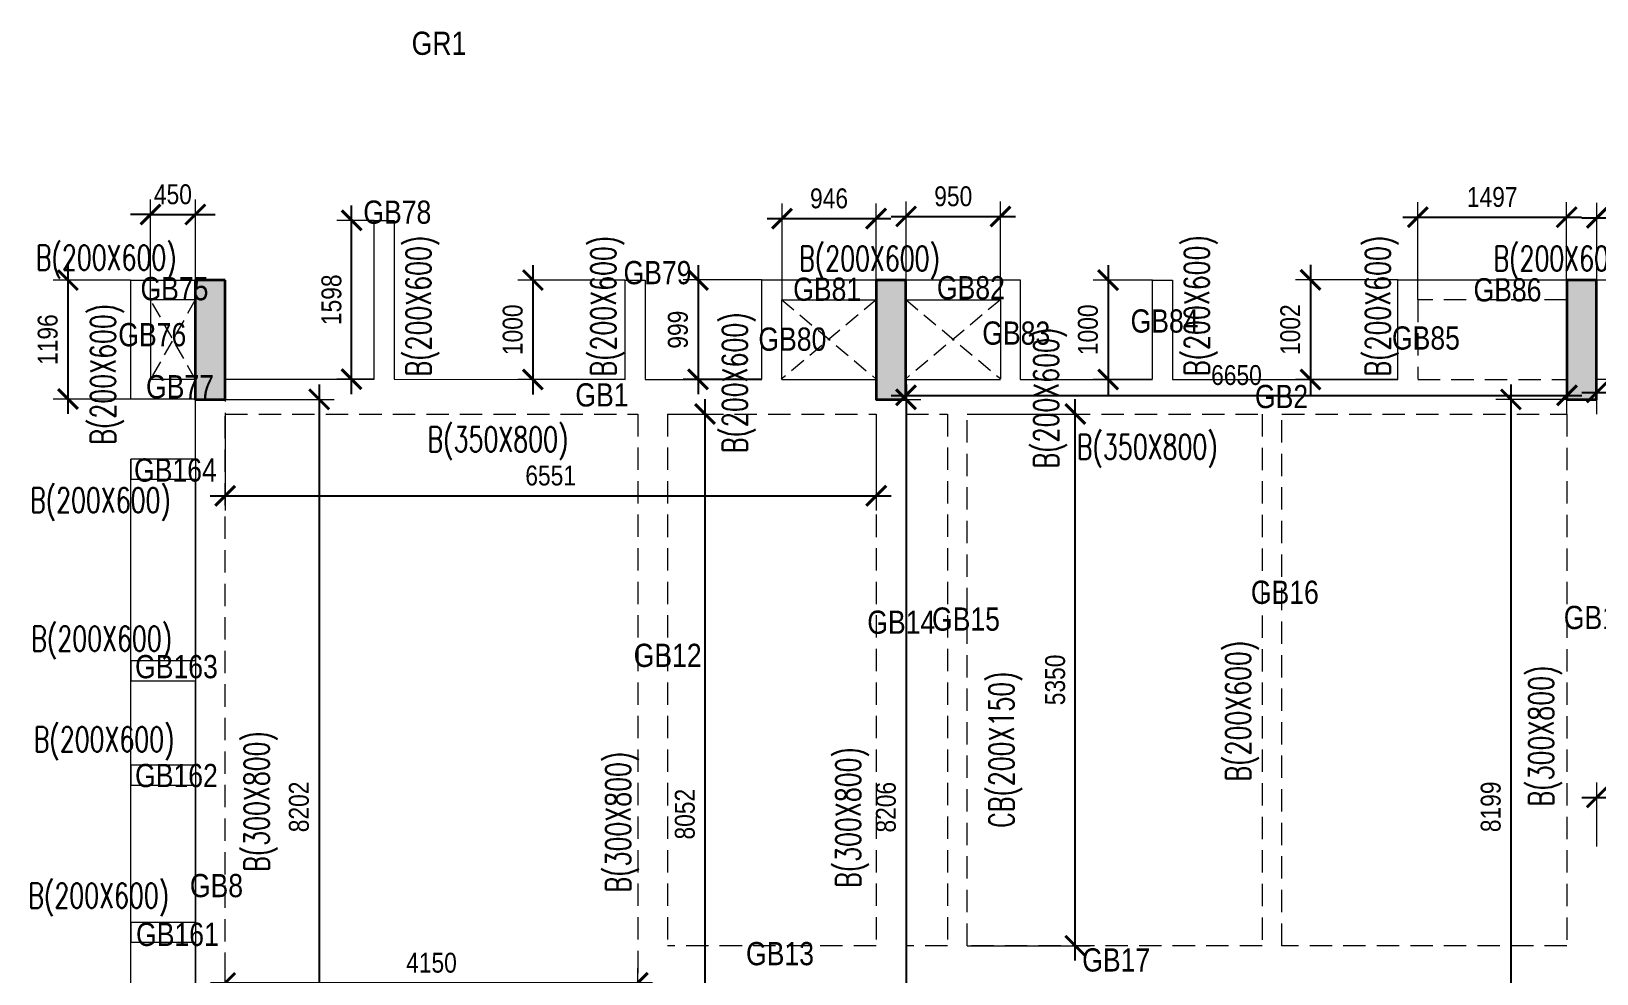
# Model space of a CAD drawing. Header units: millimetres. Extents: x -76 to 54602, y -47 to 25665.
# Drawn here: x 113 to 15864, y 16183 to 25665 of the extents above; entities that cross this region are included whole.
import ezdxf

# ---------------------------------------------------------------- set-up
doc = ezdxf.new("R2010")
doc.units = ezdxf.units.MM
doc.linetypes.add('DASHED', pattern=[0.75, 0.5, -0.25])
doc.linetypes.add('HIDDEN', pattern=[9.525, 6.35, -3.175])
doc.layers.get('Defpoints').update_dxf_attribs({"color": 1})
for name, color, linetype, lineweight in [('S-BEAM-IDEN', 2, 'Continuous', 9), ('S-COL HATCH', 8, 'Continuous', 35), ('S-COLS', 6, 'Continuous', 35), ('S_FRAMES', 4, 'Continuous', 9), ('STR-CUTOUT', 1, 'Continuous', 13)]:
    doc.layers.add(name, color=color, linetype=linetype, lineweight=lineweight)
doc.styles.add('Dim.s & Anno.(Misc.)', font='ARIALN.TTF')
doc.styles.add('ROMANS', font='romans.shx', dxfattribs={"width": 0.75})
doc.dimstyles.new('A-GFC-100', dxfattribs={"dimscale": 100, "dimtxt": 2, "dimasz": 2, "dimexe": 1.5, "dimexo": 0, "dimgap": 1, "dimtad": 1, "dimdec": 0, "dimdsep": 46, "dimtxsty": 'Dim.s & Anno.(Misc.)', "dimblk": 'ARCHTICK', "dimcen": 0, "dimdle": 1.5, "dimclrd": 256, "dimclre": 8, "dimclrt": 6, "dimazin": 2, "dimtfac": 1, "dimtdec": 0, "dimtix": 1, "dimtmove": 2, "dimatfit": 3, "dimfxl": 1, "dimtolj": 1, "dimlwd": -1, "dimlwe": 9, "dimarcsym": 0})

# ---------------------------------------------------------------- blocks, each defined once
blk = doc.blocks.new('A$C16acb9dc')
at = {"layer": 'S-COL HATCH'}
h = blk.add_hatch(color=8, dxfattribs=at)
h.dxf.hatch_style = 1
h.paths.add_polyline_path([(300, 17000), (0, 17000), (0, 15800), (300, 15800)])
h = blk.add_hatch(color=8, dxfattribs=at)
h.dxf.hatch_style = 1
h.paths.add_polyline_path([(7151, 17000), (6851, 17000), (6851, 15800), (7151, 15800)])
h = blk.add_hatch(color=8, dxfattribs=at)
h.dxf.hatch_style = 1
h.paths.add_polyline_path([(14100, 17000), (13800, 17000), (13800, 15800), (14100, 15800)])
at = {"layer": 'S-COLS'}
for points in [[(300, 17000), (0, 17000), (0, 15800), (300, 15800)], [(7151, 17000), (6851, 17000), (6851, 15800), (7151, 15800)], [(14100, 17000), (13800, 17000), (13800, 15800), (14100, 15800)]]:
    blk.add_lwpolyline(points, close=True, dxfattribs=at)
blk = doc.blocks.new('_ArchTick')
at = {"color": 0, "linetype": 'ByBlock', "const_width": 0.15}
blk.add_lwpolyline([(-0.5, -0.5), (0.5, 0.5)], dxfattribs=at)
blk = doc.blocks.new('*D145')
at = {"color": 8, "lineweight": 9, "transparency": 16777216}
for p, q in [((2064, 21814), (2064, 20842)), ((8615, 21814), (8615, 20842))]:
    blk.add_line(p, q, dxfattribs=at)
at = {"transparency": 16777216}
blk.add_line((1914, 20992), (8765, 20992), dxfattribs=at)
at = {"layer": 'Defpoints', "color": 0, "transparency": 16777216}
for p in [(2064, 21814), (8615, 21814), (8615, 20992)]:
    blk.add_point(p, dxfattribs=at)
at = {"transparency": 16777216, "xscale": 200, "yscale": 200, "zscale": 200, "rotation": 180}
blk.add_blockref('_ArchTick', (2064, 20992), dxfattribs=at)
at = {"transparency": 16777216, "xscale": 200, "yscale": 200, "zscale": 200}
blk.add_blockref('_ArchTick', (8615, 20992), dxfattribs=at)
at = {"color": 6, "transparency": 16777216, "insert": (5339, 21194), "char_height": 200, "attachment_point": 5, "style": 'Dim.s & Anno.(Misc.)'}
blk.add_mtext('\\A1;6551', dxfattribs=at)
blk = doc.blocks.new('*D146')
at = {"transparency": 16777216}
blk.add_line((3010, 22112), (3010, 13610), dxfattribs=at)
at = {"color": 8, "lineweight": 9, "transparency": 16777216}
for p, q in [((2063, 21962), (3160, 21962)), ((2062, 13760), (3160, 13760))]:
    blk.add_line(p, q, dxfattribs=at)
at = {"layer": 'Defpoints', "color": 0, "transparency": 16777216}
for p in [(2063, 21962), (2062, 13760), (3010, 13760)]:
    blk.add_point(p, dxfattribs=at)
at = {"transparency": 16777216, "xscale": 200, "yscale": 200, "zscale": 200}
for p, rotation in [((3010, 21962), 90), ((3010, 13760), 270)]:
    blk.add_blockref('_ArchTick', p, dxfattribs=dict(at, rotation=rotation))
at = {"color": 6, "transparency": 16777216, "insert": (2807, 17861), "char_height": 200, "attachment_point": 5, "rotation": 90, "style": 'Dim.s & Anno.(Misc.)'}
blk.add_mtext('\\A1;8202', dxfattribs=at)
blk = doc.blocks.new('*D147')
at = {"color": 8, "lineweight": 9, "transparency": 16777216}
for p, q in [((1313, 22963), (1313, 23972)), ((1764, 22963), (1764, 23972))]:
    blk.add_line(p, q, dxfattribs=at)
at = {"transparency": 16777216}
for p, q in [((1313, 23822), (1113, 23822)), ((1313, 23822), (1764, 23822)), ((1764, 23822), (1964, 23822))]:
    blk.add_line(p, q, dxfattribs=at)
at = {"layer": 'Defpoints', "color": 0, "transparency": 16777216}
for p in [(1764, 23822), (1313, 22963), (1764, 22963)]:
    blk.add_point(p, dxfattribs=at)
at = {"transparency": 16777216, "xscale": 200, "yscale": 200, "zscale": 200}
blk.add_blockref('_ArchTick', (1313, 23822), dxfattribs=at)
at = {"transparency": 16777216, "xscale": 200, "yscale": 200, "zscale": 200, "rotation": 180}
blk.add_blockref('_ArchTick', (1764, 23822), dxfattribs=at)
at = {"color": 6, "transparency": 16777216, "insert": (1538, 24024), "char_height": 200, "attachment_point": 5, "style": 'Dim.s & Anno.(Misc.)'}
blk.add_mtext('\\A1;450', dxfattribs=at)
blk = doc.blocks.new('*D148')
at = {"color": 8, "lineweight": 9, "transparency": 16777216}
for p, q in [((1113, 23162), (332, 23162)), ((1112, 21965), (332, 21965))]:
    blk.add_line(p, q, dxfattribs=at)
at = {"transparency": 16777216}
blk.add_line((482, 23312), (482, 21815), dxfattribs=at)
at = {"layer": 'Defpoints', "color": 0, "transparency": 16777216}
for p in [(1113, 23162), (482, 21965), (1112, 21965)]:
    blk.add_point(p, dxfattribs=at)
at = {"transparency": 16777216, "xscale": 200, "yscale": 200, "zscale": 200}
for p, rotation in [((482, 23162), 90), ((482, 21965), 270)]:
    blk.add_blockref('_ArchTick', p, dxfattribs=dict(at, rotation=rotation))
at = {"color": 6, "transparency": 16777216, "insert": (279, 22563), "char_height": 200, "attachment_point": 5, "rotation": 90, "style": 'Dim.s & Anno.(Misc.)'}
blk.add_mtext('\\A1;1196', dxfattribs=at)
blk = doc.blocks.new('*D149')
at = {"transparency": 16777216}
blk.add_line((3336, 22015), (3336, 23913), dxfattribs=at)
at = {"color": 8, "lineweight": 9, "transparency": 16777216}
for p, q in [((3564, 23763), (3186, 23763)), ((3564, 22165), (3186, 22165))]:
    blk.add_line(p, q, dxfattribs=at)
at = {"layer": 'Defpoints', "color": 0, "transparency": 16777216}
for p in [(3336, 23763), (3564, 23763), (3564, 22165)]:
    blk.add_point(p, dxfattribs=at)
at = {"transparency": 16777216, "xscale": 200, "yscale": 200, "zscale": 200}
for p, rotation in [((3336, 23763), 90), ((3336, 22165), 270)]:
    blk.add_blockref('_ArchTick', p, dxfattribs=dict(at, rotation=rotation))
at = {"color": 6, "transparency": 16777216, "insert": (3134, 22964), "char_height": 200, "attachment_point": 5, "rotation": 90, "style": 'Dim.s & Anno.(Misc.)'}
blk.add_mtext('\\A1;1598', dxfattribs=at)
blk = doc.blocks.new('*D150')
at = {"transparency": 16777216}
blk.add_line((5160, 23312), (5160, 22012), dxfattribs=at)
at = {"color": 8, "lineweight": 9, "transparency": 16777216}
for p, q in [((6089, 23162), (5010, 23162)), ((6089, 22162), (5010, 22162))]:
    blk.add_line(p, q, dxfattribs=at)
at = {"layer": 'Defpoints', "color": 0, "transparency": 16777216}
for p in [(6089, 23162), (5160, 22162), (6089, 22162)]:
    blk.add_point(p, dxfattribs=at)
at = {"transparency": 16777216, "xscale": 200, "yscale": 200, "zscale": 200}
for p, rotation in [((5160, 23162), 90), ((5160, 22162), 270)]:
    blk.add_blockref('_ArchTick', p, dxfattribs=dict(at, rotation=rotation))
at = {"color": 6, "transparency": 16777216, "insert": (4958, 22662), "char_height": 200, "attachment_point": 5, "rotation": 90, "style": 'Dim.s & Anno.(Misc.)'}
blk.add_mtext('\\A1;1000', dxfattribs=at)
blk = doc.blocks.new('*D151')
at = {"transparency": 16777216}
blk.add_line((6822, 23313), (6822, 22014), dxfattribs=at)
at = {"color": 8, "lineweight": 9, "transparency": 16777216}
for p, q in [((7465, 23163), (6672, 23163)), ((7465, 22164), (6672, 22164))]:
    blk.add_line(p, q, dxfattribs=at)
at = {"layer": 'Defpoints', "color": 0, "transparency": 16777216}
for p in [(7465, 23163), (6822, 22164), (7465, 22164)]:
    blk.add_point(p, dxfattribs=at)
at = {"transparency": 16777216, "xscale": 200, "yscale": 200, "zscale": 200}
for p, rotation in [((6822, 23163), 90), ((6822, 22164), 270)]:
    blk.add_blockref('_ArchTick', p, dxfattribs=dict(at, rotation=rotation))
at = {"color": 6, "transparency": 16777216, "insert": (6620, 22663), "char_height": 200, "attachment_point": 5, "rotation": 90, "style": 'Dim.s & Anno.(Misc.)'}
blk.add_mtext('\\A1;999', dxfattribs=at)
blk = doc.blocks.new('*D152')
at = {"color": 8, "lineweight": 9, "transparency": 16777216}
for p, q in [((7667, 22963), (7667, 23931)), ((8613, 22962), (8613, 23931))]:
    blk.add_line(p, q, dxfattribs=at)
at = {"transparency": 16777216}
blk.add_line((7517, 23781), (8763, 23781), dxfattribs=at)
at = {"layer": 'Defpoints', "color": 0, "transparency": 16777216}
for p in [(8613, 23781), (7667, 22963), (8613, 22962)]:
    blk.add_point(p, dxfattribs=at)
at = {"transparency": 16777216, "xscale": 200, "yscale": 200, "zscale": 200, "rotation": 180}
blk.add_blockref('_ArchTick', (7667, 23781), dxfattribs=at)
at = {"transparency": 16777216, "xscale": 200, "yscale": 200, "zscale": 200}
blk.add_blockref('_ArchTick', (8613, 23781), dxfattribs=at)
at = {"color": 6, "transparency": 16777216, "insert": (8140, 23983), "char_height": 200, "attachment_point": 5, "style": 'Dim.s & Anno.(Misc.)'}
blk.add_mtext('\\A1;946', dxfattribs=at)
blk = doc.blocks.new('*D153')
at = {"color": 8, "lineweight": 9, "transparency": 16777216}
for p, q in [((8915, 22963), (8915, 23952)), ((9865, 22963), (9865, 23952))]:
    blk.add_line(p, q, dxfattribs=at)
at = {"transparency": 16777216}
blk.add_line((8765, 23802), (10015, 23802), dxfattribs=at)
at = {"layer": 'Defpoints', "color": 0, "transparency": 16777216}
for p in [(9865, 23802), (8915, 22963), (9865, 22963)]:
    blk.add_point(p, dxfattribs=at)
at = {"transparency": 16777216, "xscale": 200, "yscale": 200, "zscale": 200, "rotation": 180}
blk.add_blockref('_ArchTick', (8915, 23802), dxfattribs=at)
at = {"transparency": 16777216, "xscale": 200, "yscale": 200, "zscale": 200}
blk.add_blockref('_ArchTick', (9865, 23802), dxfattribs=at)
at = {"color": 6, "transparency": 16777216, "insert": (9390, 24004), "char_height": 200, "attachment_point": 5, "style": 'Dim.s & Anno.(Misc.)'}
blk.add_mtext('\\A1;950', dxfattribs=at)
blk = doc.blocks.new('*D154')
at = {"transparency": 16777216}
blk.add_line((10948, 23312), (10948, 22012), dxfattribs=at)
at = {"color": 8, "lineweight": 9, "transparency": 16777216}
for p, q in [((11396, 23162), (10798, 23162)), ((11394, 22162), (10798, 22162))]:
    blk.add_line(p, q, dxfattribs=at)
at = {"layer": 'Defpoints', "color": 0, "transparency": 16777216}
for p in [(11396, 23162), (10948, 22162), (11394, 22162)]:
    blk.add_point(p, dxfattribs=at)
at = {"transparency": 16777216, "xscale": 200, "yscale": 200, "zscale": 200}
for p, rotation in [((10948, 23162), 90), ((10948, 22162), 270)]:
    blk.add_blockref('_ArchTick', p, dxfattribs=dict(at, rotation=rotation))
at = {"color": 6, "transparency": 16777216, "insert": (10746, 22662), "char_height": 200, "attachment_point": 5, "rotation": 90, "style": 'Dim.s & Anno.(Misc.)'}
blk.add_mtext('\\A1;1000', dxfattribs=at)
blk = doc.blocks.new('*D193')
at = {"transparency": 16777216}
blk.add_line((12985, 23315), (12985, 22012), dxfattribs=at)
at = {"color": 8, "lineweight": 9, "transparency": 16777216}
for p, q in [((13864, 23165), (12835, 23165)), ((13864, 22162), (12835, 22162))]:
    blk.add_line(p, q, dxfattribs=at)
at = {"layer": 'Defpoints', "color": 0, "transparency": 16777216}
for p in [(13864, 23165), (12985, 22162), (13864, 22162)]:
    blk.add_point(p, dxfattribs=at)
at = {"transparency": 16777216, "xscale": 200, "yscale": 200, "zscale": 200}
for p, rotation in [((12985, 23165), 90), ((12985, 22162), 270)]:
    blk.add_blockref('_ArchTick', p, dxfattribs=dict(at, rotation=rotation))
at = {"color": 6, "transparency": 16777216, "insert": (12782, 22663), "char_height": 200, "attachment_point": 5, "rotation": 90, "style": 'Dim.s & Anno.(Misc.)'}
blk.add_mtext('\\A1;1002', dxfattribs=at)
blk = doc.blocks.new('*D194')
at = {"color": 8, "lineweight": 9, "transparency": 16777216}
for p, q in [((14064, 22965), (14064, 23945)), ((15562, 22965), (15562, 23945))]:
    blk.add_line(p, q, dxfattribs=at)
at = {"transparency": 16777216}
blk.add_line((13914, 23795), (15712, 23795), dxfattribs=at)
at = {"layer": 'Defpoints', "color": 0, "transparency": 16777216}
for p in [(15562, 23795), (14064, 22965), (15562, 22965)]:
    blk.add_point(p, dxfattribs=at)
at = {"transparency": 16777216, "xscale": 200, "yscale": 200, "zscale": 200, "rotation": 180}
blk.add_blockref('_ArchTick', (14064, 23795), dxfattribs=at)
at = {"transparency": 16777216, "xscale": 200, "yscale": 200, "zscale": 200}
blk.add_blockref('_ArchTick', (15562, 23795), dxfattribs=at)
at = {"color": 6, "transparency": 16777216, "insert": (14813, 23997), "char_height": 200, "attachment_point": 5, "style": 'Dim.s & Anno.(Misc.)'}
blk.add_mtext('\\A1;1497', dxfattribs=at)
blk = doc.blocks.new('*D195')
at = {"transparency": 16777216}
blk.add_line((15715, 23788), (17015, 23788), dxfattribs=at)
at = {"color": 8, "lineweight": 9, "transparency": 16777216}
for p, q in [((15865, 22965), (15865, 23938)), ((16865, 22965), (16865, 23938))]:
    blk.add_line(p, q, dxfattribs=at)
at = {"layer": 'Defpoints', "color": 0, "transparency": 16777216}
for p in [(16865, 23788), (15865, 22965), (16865, 22965)]:
    blk.add_point(p, dxfattribs=at)
at = {"transparency": 16777216, "xscale": 200, "yscale": 200, "zscale": 200, "rotation": 180}
blk.add_blockref('_ArchTick', (15865, 23788), dxfattribs=at)
at = {"transparency": 16777216, "xscale": 200, "yscale": 200, "zscale": 200}
blk.add_blockref('_ArchTick', (16865, 23788), dxfattribs=at)
at = {"color": 6, "transparency": 16777216, "insert": (16365, 23990), "char_height": 200, "attachment_point": 5, "style": 'Dim.s & Anno.(Misc.)'}
blk.add_mtext('\\A1;1000', dxfattribs=at)
blk = doc.blocks.new('*D216')
at = {"color": 8, "lineweight": 9, "transparency": 16777216}
for p, q in [((2065, 15494), (2065, 16240)), ((6215, 15494), (6215, 16240))]:
    blk.add_line(p, q, dxfattribs=at)
at = {"transparency": 16777216}
blk.add_line((1915, 16090), (6365, 16090), dxfattribs=at)
at = {"layer": 'Defpoints', "color": 0, "transparency": 16777216}
for p in [(6215, 16090), (2065, 15494), (6215, 15494)]:
    blk.add_point(p, dxfattribs=at)
at = {"transparency": 16777216, "xscale": 200, "yscale": 200, "zscale": 200, "rotation": 180}
blk.add_blockref('_ArchTick', (2065, 16090), dxfattribs=at)
at = {"transparency": 16777216, "xscale": 200, "yscale": 200, "zscale": 200}
blk.add_blockref('_ArchTick', (6215, 16090), dxfattribs=at)
at = {"color": 6, "transparency": 16777216, "insert": (4140, 16292), "char_height": 200, "attachment_point": 5, "style": 'Dim.s & Anno.(Misc.)'}
blk.add_mtext('\\A1;4150', dxfattribs=at)
blk = doc.blocks.new('*D225')
at = {"transparency": 16777216}
blk.add_line((10618, 16314), (10618, 21964), dxfattribs=at)
at = {"color": 8, "lineweight": 9, "transparency": 16777216}
for p, q in [((9531, 21814), (10768, 21814)), ((9531, 16464), (10768, 16464))]:
    blk.add_line(p, q, dxfattribs=at)
at = {"layer": 'Defpoints', "color": 0, "transparency": 16777216}
for p in [(9531, 21814), (10618, 21814), (9531, 16464)]:
    blk.add_point(p, dxfattribs=at)
at = {"transparency": 16777216, "xscale": 200, "yscale": 200, "zscale": 200}
for p, rotation in [((10618, 21814), 90), ((10618, 16464), 270)]:
    blk.add_blockref('_ArchTick', p, dxfattribs=dict(at, rotation=rotation))
at = {"color": 6, "transparency": 16777216, "insert": (10416, 19139), "char_height": 200, "attachment_point": 5, "rotation": 90, "style": 'Dim.s & Anno.(Misc.)'}
blk.add_mtext('\\A1;5350', dxfattribs=at)
blk = doc.blocks.new('*D140')
at = {"transparency": 16777216}
blk.add_line((15001, 22112), (15001, 13612), dxfattribs=at)
at = {"color": 8, "lineweight": 9, "transparency": 16777216}
for p, q in [((15565, 21962), (14851, 21962)), ((15565, 13762), (14851, 13762))]:
    blk.add_line(p, q, dxfattribs=at)
at = {"layer": 'Defpoints', "color": 0, "transparency": 16777216}
for p in [(15565, 21962), (15001, 13762), (15565, 13762)]:
    blk.add_point(p, dxfattribs=at)
at = {"transparency": 16777216, "xscale": 200, "yscale": 200, "zscale": 200}
for p, rotation in [((15001, 21962), 90), ((15001, 13762), 270)]:
    blk.add_blockref('_ArchTick', p, dxfattribs=dict(at, rotation=rotation))
at = {"color": 6, "transparency": 16777216, "insert": (14799, 17862), "char_height": 200, "attachment_point": 5, "rotation": 90, "style": 'Dim.s & Anno.(Misc.)'}
blk.add_mtext('\\A1;8199', dxfattribs=at)
blk = doc.blocks.new('*D226')
at = {"color": 8, "lineweight": 9, "transparency": 16777216}
for p, q in [((15865, 17464), (15865, 18106)), ((19115, 17464), (19115, 18106))]:
    blk.add_line(p, q, dxfattribs=at)
at = {"transparency": 16777216}
blk.add_line((15715, 17956), (19265, 17956), dxfattribs=at)
at = {"layer": 'Defpoints', "color": 0, "transparency": 16777216}
for p in [(19115, 17956), (15865, 17464), (19115, 17464)]:
    blk.add_point(p, dxfattribs=at)
at = {"transparency": 16777216, "xscale": 200, "yscale": 200, "zscale": 200, "rotation": 180}
blk.add_blockref('_ArchTick', (15865, 17956), dxfattribs=at)
at = {"transparency": 16777216, "xscale": 200, "yscale": 200, "zscale": 200}
blk.add_blockref('_ArchTick', (19115, 17956), dxfattribs=at)
at = {"color": 6, "transparency": 16777216, "insert": (17490, 18158), "char_height": 200, "attachment_point": 5, "style": 'Dim.s & Anno.(Misc.)'}
blk.add_mtext('\\A1;3250', dxfattribs=at)
blk = doc.blocks.new('*D230')
at = {"color": 8, "lineweight": 9, "transparency": 16777216}
for p, q in [((8915, 21814), (8915, 22152)), ((15565, 21812), (15565, 22152))]:
    blk.add_line(p, q, dxfattribs=at)
at = {"transparency": 16777216}
blk.add_line((8765, 22002), (15715, 22002), dxfattribs=at)
at = {"layer": 'Defpoints', "color": 0, "transparency": 16777216}
for p in [(15565, 22002), (8915, 21814), (15565, 21812)]:
    blk.add_point(p, dxfattribs=at)
at = {"transparency": 16777216, "xscale": 200, "yscale": 200, "zscale": 200, "rotation": 180}
blk.add_blockref('_ArchTick', (8915, 22002), dxfattribs=at)
at = {"transparency": 16777216, "xscale": 200, "yscale": 200, "zscale": 200}
blk.add_blockref('_ArchTick', (15565, 22002), dxfattribs=at)
at = {"color": 6, "transparency": 16777216, "insert": (12240, 22205), "char_height": 200, "attachment_point": 5, "style": 'Dim.s & Anno.(Misc.)'}
blk.add_mtext('\\A1;6650', dxfattribs=at)
blk = doc.blocks.new('*D231')
at = {"color": 8, "lineweight": 9, "transparency": 16777216}
for p, q in [((15865, 21812), (15865, 22182)), ((22565, 21812), (22565, 22182))]:
    blk.add_line(p, q, dxfattribs=at)
at = {"transparency": 16777216}
blk.add_line((15715, 22032), (22715, 22032), dxfattribs=at)
at = {"layer": 'Defpoints', "color": 0, "transparency": 16777216}
for p in [(22565, 22032), (15865, 21812), (22565, 21812)]:
    blk.add_point(p, dxfattribs=at)
at = {"transparency": 16777216, "xscale": 200, "yscale": 200, "zscale": 200, "rotation": 180}
blk.add_blockref('_ArchTick', (15865, 22032), dxfattribs=at)
at = {"transparency": 16777216, "xscale": 200, "yscale": 200, "zscale": 200}
blk.add_blockref('_ArchTick', (22565, 22032), dxfattribs=at)
at = {"color": 6, "transparency": 16777216, "insert": (19215, 22234), "char_height": 200, "attachment_point": 5, "style": 'Dim.s & Anno.(Misc.)'}
blk.add_mtext('\\A1;6700', dxfattribs=at)
blk = doc.blocks.new('*D139')
at = {"transparency": 16777216}
blk.add_line((8915, 22112), (8915, 13605), dxfattribs=at)
at = {"color": 8, "lineweight": 9, "transparency": 16777216}
for p, q in [((8613, 21962), (9065, 21962)), ((8614, 13755), (9065, 13755))]:
    blk.add_line(p, q, dxfattribs=at)
at = {"layer": 'Defpoints', "color": 0, "transparency": 16777216}
for p in [(8613, 21962), (8614, 13755), (8915, 13755)]:
    blk.add_point(p, dxfattribs=at)
at = {"transparency": 16777216, "xscale": 200, "yscale": 200, "zscale": 200}
for p, rotation in [((8915, 21962), 90), ((8915, 13755), 270)]:
    blk.add_blockref('_ArchTick', p, dxfattribs=dict(at, rotation=rotation))
at = {"color": 6, "transparency": 16777216, "insert": (8713, 17858), "char_height": 200, "attachment_point": 5, "rotation": 90, "style": 'Dim.s & Anno.(Misc.)'}
blk.add_mtext('\\A1;8206', dxfattribs=at)
blk = doc.blocks.new('*D172')
at = {"color": 8, "lineweight": 9, "transparency": 16777216}
for p, q in [((1113, 21360), (1113, 14512)), ((1765, 21360), (1765, 14512))]:
    blk.add_line(p, q, dxfattribs=at)
at = {"transparency": 16777216}
blk.add_line((963, 14662), (1915, 14662), dxfattribs=at)
at = {"layer": 'Defpoints', "color": 0, "transparency": 16777216}
for p in [(1113, 21360), (1765, 21360), (1765, 14662)]:
    blk.add_point(p, dxfattribs=at)
at = {"transparency": 16777216, "xscale": 200, "yscale": 200, "zscale": 200, "rotation": 180}
blk.add_blockref('_ArchTick', (1113, 14662), dxfattribs=at)
at = {"transparency": 16777216, "xscale": 200, "yscale": 200, "zscale": 200}
blk.add_blockref('_ArchTick', (1765, 14662), dxfattribs=at)
at = {"color": 6, "transparency": 16777216, "insert": (1439, 14864), "char_height": 200, "attachment_point": 5, "style": 'Dim.s & Anno.(Misc.)'}
blk.add_mtext('\\A1;652', dxfattribs=at)
blk = doc.blocks.new('*D268')
at = {"transparency": 16777216}
blk.add_line((6892, 21964), (6892, 13612), dxfattribs=at)
at = {"color": 8, "lineweight": 9, "transparency": 16777216}
for p, q in [((6515, 21814), (7042, 21814)), ((6515, 13762), (7042, 13762))]:
    blk.add_line(p, q, dxfattribs=at)
at = {"layer": 'Defpoints', "color": 0, "transparency": 16777216}
for p in [(6515, 21814), (6515, 13762), (6892, 13762)]:
    blk.add_point(p, dxfattribs=at)
at = {"transparency": 16777216, "xscale": 200, "yscale": 200, "zscale": 200}
for p, rotation in [((6892, 21814), 90), ((6892, 13762), 270)]:
    blk.add_blockref('_ArchTick', p, dxfattribs=dict(at, rotation=rotation))
at = {"color": 6, "transparency": 16777216, "insert": (6690, 17788), "char_height": 200, "attachment_point": 5, "rotation": 90, "style": 'Dim.s & Anno.(Misc.)'}
blk.add_mtext('\\A1;8052', dxfattribs=at)

msp = doc.modelspace()

# ---------------------------------------------------------------- linework, layer by layer
at = {"layer": 'S_FRAMES'}
for p, q in [((1113.5, 21965.4), (1113.5, 23161.5)), ((1113.5, 23161.5), (1764.7, 23161.5)), ((8914.6, 23164.7), (8914.6, 23164.7)), ((8614.6, 22964.7), (8614.6, 22167.4)), ((8914.6, 22964.7), (8914.6, 22167.4)), ((1763.6, 21965.4), (1112, 21965.4)), ((1764.7, 21359.5), (1764.7, 21965.4)), ((1764.7, 19329.5), (1764.7, 21159.5)), ((1764.7, 18279.5), (1764.7, 19129.5)), ((1764.7, 16699.4), (1764.7, 18079.5)), ((1764.7, 15764.4), (1764.7, 16499.4))]:
    msp.add_line(p, q, dxfattribs=at)
at = {"layer": 'S_FRAMES', "linetype": 'DASHED', "ltscale": 450}
for p, q in [((15564.6, 22964.7), (15564.6, 22167.4)), ((15564.7, 22964.7), (15564.7, 22167.4)), ((2064.7, 22165.4), (2063.7, 21814.4)), ((2064.7, 15494.4), (2063.7, 21814.4)), ((6214.7, 21814.4), (6214.7, 15494.4)), ((6514.7, 21814.3), (6514.7, 16464.5)), ((6514.7, 21814.3), (8614.6, 21814.3)), ((8614.6, 21814.3), (8614.6, 16464.5)), ((8914.6, 21814.3), (8914.6, 16464.5)), ((15564.7, 21812.3), (15564.7, 16464.5)), ((8614.6, 16464.5), (6514.7, 16464.5)), ((9330.9, 16464.5), (8914.6, 16464.5)), ((12497.7, 16464.5), (9530.9, 16464.5)), ((15564.7, 16464.5), (12697.7, 16464.5))]:
    msp.add_line(p, q, dxfattribs=at)
at = {"layer": 'S_FRAMES', "linetype": 'Continuous', "ltscale": 450}
for points in [[(2064.7, 22165.4), (3563.9, 22164.9), (3563.9, 23762.6), (3763.9, 23762.6), (3763.9, 22164.8), (6089.4, 22162.3)], [(6089.4, 22162.3), (6088.8, 23162.4), (6288.8, 23162.4), (6289.4, 22162.3)], [(7464.7, 22163.6), (7464.9, 23163.1), (8615.9, 23163)], [(8914.6, 23163), (10064.7, 23163), (10064.7, 22162.3), (11394.3, 22162.3)], [(11395.5, 22167.9), (11395.6, 23162.4), (11595.6, 23162.4), (11595.6, 22162.3)], [(1763.6, 22963.1), (1313.2, 22963.1), (1312.3, 22165.4), (1763.6, 22165.4), (1763.6, 22963.1)], [(6289.4, 22162.3), (7464.9, 22162.3)], [(7664.9, 22162.3), (8614.6, 22163.2)], [(8914.6, 22162.2), (9864.7, 22162.2)], [(11595.6, 22162.3), (13864.4, 22162.3)], [(15863.7, 22165.3), (16864.6, 22165.3)], [(1764.7, 21359.5), (1113.1, 21359.5), (1113.1, 21159.5), (1764.7, 21159.5)], [(1764.7, 19329.5), (1113.1, 19329.5), (1113.1, 19129.5), (1764.7, 19129.5)], [(1764.7, 18279.5), (1113.1, 18279.5), (1113.1, 18079.5), (1764.7, 18079.5)], [(1765, 16699.4), (1113.4, 16699.4), (1113.4, 16499.4), (1765, 16499.4)]]:
    msp.add_lwpolyline(points, dxfattribs=at)
at = {"layer": 'S_FRAMES'}
for points in [[(13864.4, 22162.3), (13864.4, 23164.7), (17064.9, 23164.7), (17064.9, 22165.3)], [(7664.9, 22162.3), (7664.7, 22963), (8614.6, 22963)], [(8914.6, 22963), (9864.7, 22963), (9864.7, 22167.4)]]:
    msp.add_lwpolyline(points, dxfattribs=at)
at = {"layer": 'S_FRAMES', "linetype": 'DASHED', "ltscale": 450}
for points in [[(15564.7, 22964.7), (14064.1, 22964.7), (14064.1, 22167.4)], [(14064.1, 22162.3), (15564.7, 22162.3)], [(2063.7, 21814.4), (6214.7, 21814.4)], [(8914.6, 21814.4), (9330.9, 21814.4)], [(9330.9, 21814.4), (9330.9, 16464.5)], [(9530.9, 21814.4), (12497.9, 21812.3), (12497.7, 16464.5)], [(9530.9, 16464.5), (9530.9, 21814.4)], [(12697.7, 16464.5), (12697.9, 21812.3), (15564.7, 21812.3)]]:
    msp.add_lwpolyline(points, dxfattribs=at)
at = {"layer": 'STR-CUTOUT', "color": 1, "linetype": 'HIDDEN', "ltscale": 25}
for p, q in [((1763.7, 22963.1), (1312.4, 22163.9)), ((1763.7, 22165.4), (1313.3, 22963.1)), ((8614.7, 22964.1), (7660.1, 22163.5)), ((7664.8, 22964.7), (8614.7, 22165.8)), ((8911.5, 22965.7), (9864.8, 22170.1)), ((9864.8, 22964.1), (8911.5, 22167.4))]:
    msp.add_line(p, q, dxfattribs=at)

# ---------------------------------------------------------------- block references
msp.add_blockref('A$C16acb9dc', (1763.1, 6161.3))

# ---------------------------------------------------------------- texts
at = {"style": 'Dim.s & Anno.(Misc.)'}
for s, p in [('GR1', (3940.4, 25428.3)), ('GB78', (3454, 23728.9)), ('GB79', (6072.4, 23120.5)), ('GB75', (1211.9, 22958.8)), ('GB81', (7779.4, 22953.1)), ('GB82', (9225.6, 22968.4)), ('GB86', (14625, 22947.4)), ('GB84', (11174.2, 22633.7)), ('GB76', (988.6, 22496)), ('GB80', (7429.3, 22451.2)), ('GB83', (9682.3, 22512)), ('GB85', (13804.3, 22462.5)), ('GB77', (1267.5, 21972.1)), ('GB1', (5587.8, 21890.1)), ('GB2', (12425.5, 21873.9)), ('GB164', (1147, 21134)), ('GB16', (12384.7, 19904.1)), ('GB15', (9176.2, 19634.3)), ('GB19', (15533.5, 19650.3)), ('GB14', (8525, 19602.6)), ('GB163', (1157.4, 19155.7)), ('GB12', (6174.3, 19269.3)), ('GB162', (1157.4, 18060.2)), ('GB8', (1708.8, 16952.6)), ('GB161', (1167.4, 16461.9)), ('GB13', (7304.8, 16268)), ('GB17', (10687.9, 16204.5))]:
    msp.add_text(s, height=233.43, dxfattribs=at).set_placement(p)
at = {"layer": 'S-BEAM-IDEN', "color": 1, "style": 'ROMANS', "width": 0.7}
for p in [(159, 23262.6), (7839.3, 23254.1), (14825.5, 23254.1), (100.6, 20822.3), (113.4, 19429.4), (137.3, 18415.6), (83.3, 16843.6)]:
    msp.add_text('B(200X600)', height=250, dxfattribs=at).set_placement(p)
for p in [(4133.7, 22191.5), (5994.7, 22190.8), (11965.4, 22196.8), (13787.6, 22191.5), (960.1, 21505.7), (7316.7, 21420.1), (10450.2, 21266), (12382.3, 18116.3)]:
    msp.add_text('B(200X600)', height=250, rotation=90, dxfattribs=at).set_placement(p)
at = {"layer": 'S-BEAM-IDEN', "color": 3, "style": 'ROMANS', "width": 0.7}
for p in [(4100.3, 21435.5), (10633.9, 21359.4)]:
    msp.add_text('B(350X800)', height=250, dxfattribs=at).set_placement(p)
for s, p in [('B(300X800)', (15430.8, 17865.9)), ('CB(200X150)', (10000.4, 17649.8)), ('B(300X800)', (2506.2, 17207)), ('B(300X800)', (8458.4, 17045.8)), ('B(300X800)', (6143.3, 16999.6))]:
    msp.add_text(s, height=250, rotation=90, dxfattribs=at).set_placement(p)

# ---------------------------------------------------------------- dimensions: what is measured, and where the dimension line sits
for base, p1, p2, picture, middle in [((1763.6808, 23821.8458), (1313.1813, 22963.0815), (1763.6808, 22963.0815), '*D147', (1538.4311, 24023.9604)), ((8612.6, 23781.3), (7666.7, 22963), (8612.6, 22962.3), '*D152', (8139.7, 23983.4)), ((9864.7, 23801.7), (8914.8, 22963), (9864.7, 22963), '*D153', (9389.7, 24003.8)), ((15561.6027, 23794.9544), (14064.1327, 22964.6865), (15561.6027, 22964.6865), '*D194', (14812.8677, 23997.069)), ((16864.6, 23788.2), (15864.7, 22964.7), (16864.6, 22964.6), '*D195', (16364.7, 23990.3)), ((15564.7, 22002.4), (8914.6, 21814.3), (15564.7, 21812.3), '*D230', (12239.7, 22204.5)), ((22564.8, 22032.2), (15864.9, 21812.3), (22564.8, 21812.3), '*D231', (19214.9, 22234.3)), ((8614.6, 20991.5), (2063.7, 21814.4), (8614.6, 21814.3), '*D145', (5339.1, 21193.6)), ((1764.7, 14662.2), (1113.1, 21359.5), (1764.7, 21359.5), '*D172', (1438.9, 14864.3)), ((19114.8, 17956.2), (15864.7, 17464.5), (19114.8, 17464.5), '*D226', (17489.7, 18158.3)), ((6214.7, 16089.9), (2064.7, 15494.4), (6214.7, 15494.4), '*D216', (4139.7, 16292))]:
    dim = msp.add_linear_dim(base=base, p1=p1, p2=p2, dimstyle='A-GFC-100')
    dim.commit()
    dim.dimension.update_dxf_attribs({"geometry": picture, "text_midpoint": middle})
for base, p1, p2, picture, middle in [((3336.1, 23762.6), (3563.9, 22164.9), (3563.9, 23762.6), '*D149', (3134, 22963.8)), ((5159.8, 22162.3), (6088.8, 23162.4), (6089.4, 22162.3), '*D150', (4957.7, 22662.3)), ((6821.9725, 22163.5655), (7464.9165, 23163.0648), (7464.6776, 22163.5655), '*D151', (6619.8579, 22663.3152)), ((10947.8, 22162.3), (11395.6, 23162.4), (11394.3, 22162.3), '*D154', (10745.7, 22662.3)), ((12984.6, 22162.3), (13864.4, 23164.7), (13864.4, 22162.3), '*D193', (12782.5, 22663.5)), ((481.6, 21965.4), (1113.5, 23161.5), (1112, 21965.4), '*D148', (279.5, 22563.5)), ((3009.5, 13759.7), (2063.2, 21961.6), (2061.5, 13759.7), '*D146', (2807.4, 17860.6)), ((8914.6, 13755.2), (8612.6, 21961.6), (8614.1, 13755.2), '*D139', (8712.5, 17858.4)), ((15001.1, 13762.4), (15564.7, 21961.6), (15564.7, 13762.4), '*D140', (14799, 17862)), ((6892.3, 13762.4), (6514.7, 21814.3), (6514.7, 13762.4), '*D268', (6690.2, 17788.3)), ((10617.9, 21814.4), (9530.9, 16464.5), (9530.9, 21814.4), '*D225', (10415.8, 19139.4))]:
    dim = msp.add_linear_dim(base=base, p1=p1, p2=p2, angle=90, dimstyle='A-GFC-100')
    dim.commit()
    dim.dimension.update_dxf_attribs({"geometry": picture, "text_midpoint": middle})

doc.saveas('drawing.dxf')
